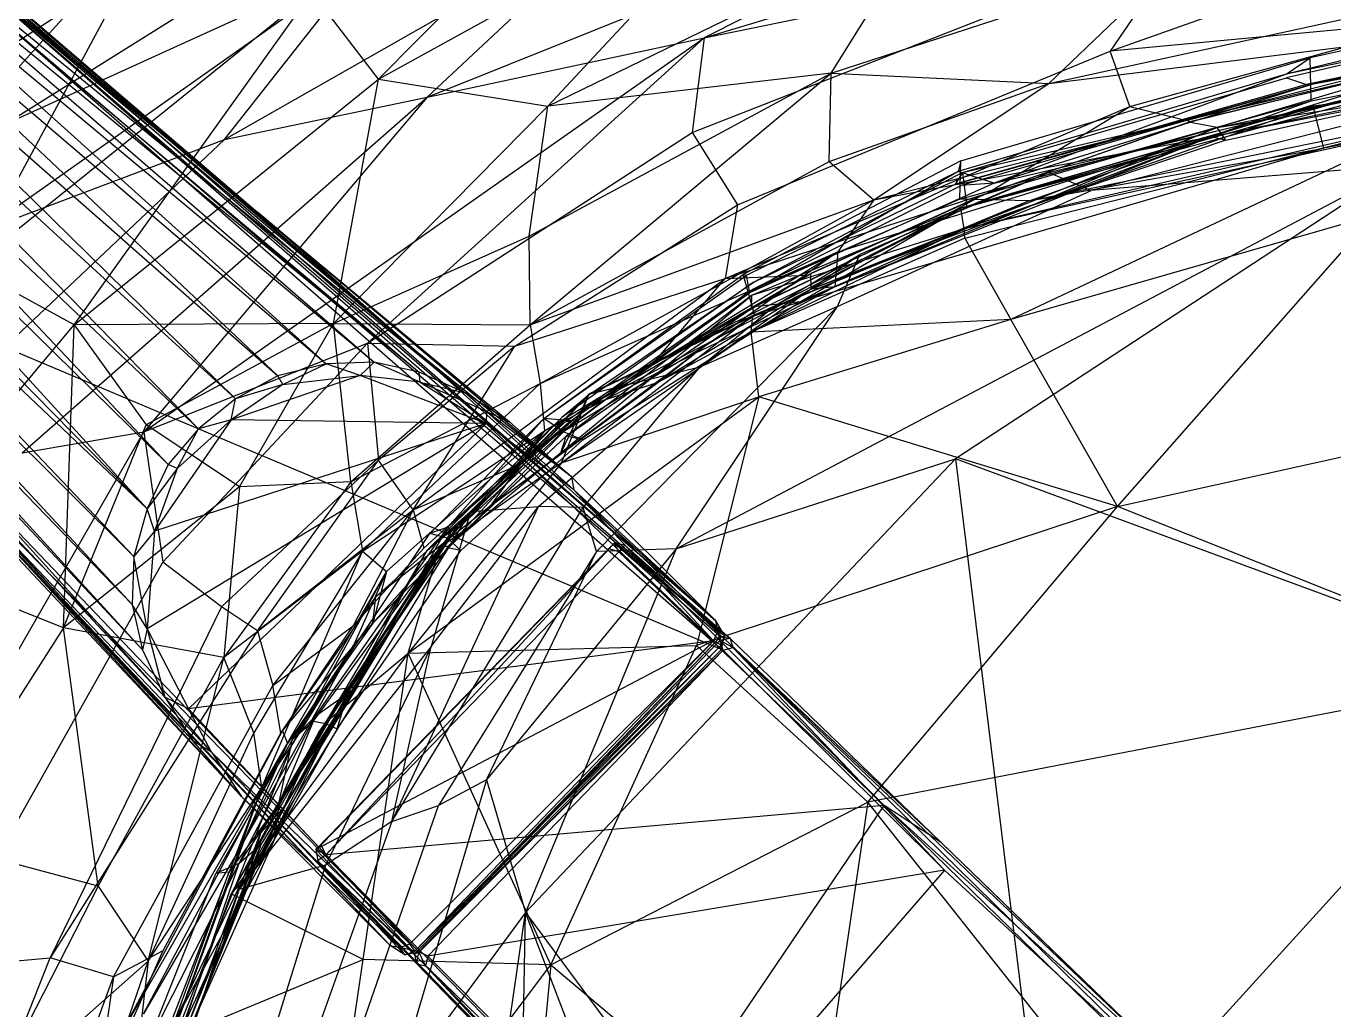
# Model space of a CAD drawing. Extents: x 11992 to 29481, y -6727 to 6811.
# Drawn here: x 17028 to 17138.7, y -1066.6 to -983.4 of the extents above; entities that cross this region are included whole.
import ezdxf

# ---------------------------------------------------------------- set-up
doc = ezdxf.new("R2010")
doc.units = 0
doc.header["$MEASUREMENT"] = 0
doc.layers.get('0').update_dxf_attribs({"color": 8, "linetype": 'CONTINUOUS'})

msp = doc.modelspace()

# ---------------------------------------------------------------- linework, layer by layer
for p, q in [((17000.14, -961.24, -2399), (17065.18, -1014.4, -2067.08)), ((17000.14, -961.24, -2399), (17061.29, -1012.67, -2067.07)), ((17057.84, -987.88, -1806.02), (17081.97, -963.42, -1782.06)), ((17061.96, -989.42, -2070.87), (17127.47, -963.08, -2070.85)), ((17127.47, -963.08, -2070.85), (17085.38, -984.4, -2070.88)), ((16995.43, -965.58, -2361.67), (17049.33, -1012.97, -2067)), ((16995.43, -965.58, -2361.67), (17045.75, -1014.91, -2066.63)), ((16998.52, -965.13, -2361.14), (17053.41, -1011.95, -2066.65)), ((16998.52, -965.13, -2361.14), (17049.33, -1012.97, -2067)), ((17001.65, -965.39, -2360.34), (17057.46, -1011.81, -2066.66)), ((17001.65, -965.39, -2360.34), (17053.41, -1011.95, -2066.65)), ((16992.81, -966.54, -2362.08), (17045.75, -1014.91, -2066.63)), ((16992.81, -966.54, -2362.08), (17042.61, -1017.44, -2066.63)), ((17004.8, -966.33, -2359.41), (17061.29, -1012.67, -2067.07)), ((17004.8, -966.33, -2359.41), (17057.46, -1011.81, -2066.66)), ((17085.38, -984.4, -2070.88), (17144.46, -966.53, -2070.51)), ((17010.54, -967.37, -2399.01), (17061.1, -1010.98, -2162.83)), ((17010.54, -967.37, -2399.01), (17047.61, -999.14, -2194.54)), ((16990.71, -968.29, -2361.88), (17042.61, -1017.44, -2066.63)), ((16990.71, -968.29, -2361.88), (17040.04, -1020.45, -2066.98)), ((17026.21, -991.72, -2065.04), (17063.21, -968.56, -2065.07)), ((17057.84, -987.88, -1806.02), (17091.62, -969.28, -1810.6)), ((17072.15, -990.18, -1843.48), (17091.62, -969.28, -1810.6)), ((16989.07, -970.48, -2361.82), (17040.04, -1020.45, -2066.98)), ((16989.07, -970.48, -2361.82), (17038.26, -1024.21, -2066.64)), ((16987.91, -973.04, -2361.82), (17038.26, -1024.21, -2066.64)), ((17020.23, -994.74, -1756.48), (17039.86, -973.14, -1749.15)), ((17023.27, -1003.82, -1776.09), (17039.86, -973.14, -1749.15)), ((17027.07, -984.85, -2060.72), (17045.5, -972.83, -2060.8)), ((17044.8, -992.99, -2070.02), (17078.74, -973.67, -2070.1)), ((17061.96, -989.42, -2070.87), (17078.74, -973.67, -2070.1)), ((17114.53, -988.26, -1924), (17179.94, -973.92, -1928.89)), ((17018.74, -975.3, -2326.73), (17047.61, -999.14, -2194.54)), ((17018.74, -975.3, -2326.73), (17068.92, -1016.86, -2067.1)), ((17018.74, -975.3, -2326.73), (17065.18, -1014.4, -2067.08)), ((17072.15, -990.18, -1843.48), (17104.08, -974.65, -1847.76)), ((17096.12, -987.38, -1885.4), (17104.08, -974.65, -1847.76)), ((16987.31, -975.93, -2361.66), (17038.26, -1024.21, -2066.64)), ((16987.31, -975.93, -2361.66), (17037.14, -1028.25, -2066.64)), ((17084.36, -992.4, -2069.74), (17126.17, -976.02, -2069.59)), ((17085.38, -984.4, -2070.88), (17126.17, -976.02, -2069.59)), ((17119.74, -985.52, -2065.85), (17146.85, -975.9, -2067.41)), ((17126.17, -976.02, -2069.59), (17119.74, -985.52, -2065.85)), ((16982.91, -977.46, -2399), (17037.88, -1036.13, -2067.05)), ((16982.91, -977.46, -2399), (17039.76, -1040.13, -2066.68)), ((17021.84, -977.36, -2366.63), (17086.37, -1033.69, -2067.11)), ((17021.84, -977.36, -2366.63), (17061.1, -1010.98, -2162.83)), ((17024.29, -1000.72, -2067.9), (17056.8, -977.79, -2067.93)), ((17026.21, -991.72, -2065.04), (17056.8, -977.79, -2067.93)), ((17044.8, -992.99, -2070.02), (17056.8, -977.79, -2067.93)), ((17096.12, -987.38, -1885.4), (17125.44, -977.83, -1889.41)), ((17114.53, -988.26, -1924), (17125.44, -977.83, -1889.41)), ((17169.48, -978.92, -2004.55), (17134.61, -987.46, -2008.03)), ((17169.58, -978.75, -2000.68), (17136.64, -986.09, -2002.65)), ((16987.56, -978.99, -2360.64), (17037.14, -1028.25, -2066.64)), ((16987.56, -978.99, -2360.64), (17037.01, -1032.31, -2066.65)), ((17086.37, -1033.69, -2067.11), (17023.58, -979.48, -2362.75)), ((17087.12, -1034.91, -2067.29), (17023.58, -979.48, -2362.75)), ((17171.46, -979.79, -2006.65), (17134.61, -987.46, -2008.03)), ((17171.01, -979.3, -2005.79), (17134.64, -987.78, -2007.31)), ((17023.27, -1003.82, -1776.09), (17052.22, -980.54, -1779.22)), ((17086.86, -1036.11, -2067.24), (17023.67, -980.91, -2361.34)), ((17087.12, -1034.91, -2067.29), (17023.67, -980.91, -2361.34)), ((17032.1, -1008.66, -1803.24), (17052.22, -980.54, -1779.22)), ((17057.84, -987.88, -1806.02), (17052.22, -980.54, -1779.22)), ((17107.24, -995.79, -2009.95), (17172.77, -980.36, -2033.33)), ((17172.77, -980.36, -2033.33), (17107.62, -998.7, -2039.64)), ((17177.57, -980.53, -2005.21), (17136.64, -988.36, -2007.54)), ((17169.82, -981.09, -2005.63), (17136.64, -988.36, -2007.54)), ((16985.63, -982.3, -2399), (17039.76, -1040.13, -2066.68)), ((16985.63, -982.3, -2399), (17042.15, -1043.84, -2067.07)), ((16988.33, -981.98, -2360.55), (17037.01, -1032.31, -2066.65)), ((16988.33, -981.98, -2360.55), (17037.88, -1036.13, -2067.05)), ((17170.25, -981.74, -2041.02), (17107.62, -998.7, -2039.64)), ((17109.92, -996.69, -2011.12), (17172.94, -981.88, -2007.72)), ((17128.34, -992.74, -1990.42), (17181.66, -981.75, -1988.55)), ((17169.63, -981.2, -2002.88), (17136.33, -988.33, -2004.56)), ((17099.75, -998.09, -1955.8), (17161.33, -982.42, -1959.53)), ((17112.87, -998.18, -2000.65), (17186.31, -983.23, -1996.89)), ((17114.53, -988.26, -1924), (17161.33, -982.42, -1959.53)), ((17147.89, -982.89, -2061.47), (17119.74, -985.52, -2065.85)), ((17121.4, -990.19, -2061.03), (17147.89, -982.89, -2061.47)), ((17161.33, -982.42, -1959.53), (17128.34, -992.74, -1990.42)), ((17136.73, -989.71, -1999.43), (17170.58, -982.91, -1997.92)), ((17037.99, -1017.71, -2070.43), (17085.38, -984.4, -2070.88)), ((17085.38, -984.4, -2070.88), (17056.91, -1010.2, -2069.37)), ((17061.96, -989.42, -2070.87), (17085.38, -984.4, -2070.88)), ((17085.38, -984.4, -2070.88), (17084.36, -992.4, -2069.74)), ((17128.77, -991.97, -2049.98), (17170.49, -983.46, -2048.53)), ((17136.89, -990.16, -2000.84), (17170.68, -984.48, -1999.37)), ((17136.89, -990.16, -2000.84), (17170.68, -984.48, -1999.37)), ((17088.21, -998.52, -2065.97), (17119.74, -985.52, -2065.85)), ((17178.85, -984.89, -2000.73), (17107.38, -1000.55, -2004.93)), ((17121.4, -990.19, -2061.03), (17119.74, -985.52, -2065.85)), ((17178.85, -984.89, -2000.73), (17136.89, -990.16, -2000.84)), ((17107.09, -994.8, -2004.99), (17136.64, -986.09, -2002.65)), ((17149.13, -985.94, -2055.84), (17126.35, -991.52, -2056.31)), ((17126.57, -991.46, -2056.31), (17148.93, -985.97, -2055.84)), ((17149.13, -985.94, -2055.84), (17128.77, -991.97, -2049.98)), ((17134.61, -987.46, -2008.03), (17136.64, -986.09, -2002.65)), ((17136.73, -989.71, -1999.43), (17136.64, -986.09, -2002.65)), ((17178.12, -986, -1998.81), (17137.82, -993.73, -2000.58)), ((17070.59, -1001.17, -1881.56), (17096.12, -987.38, -1885.4)), ((17070.66, -1008.66, -1918.75), (17096.12, -987.38, -1885.4)), ((17096.12, -987.38, -1885.4), (17072.15, -990.18, -1843.48)), ((17095.95, -994.86, -1921.81), (17096.12, -987.38, -1885.4)), ((17096.12, -987.38, -1885.4), (17114.53, -988.26, -1924)), ((17134.61, -987.46, -2008.03), (17106.88, -995.68, -2010.11)), ((17107.24, -995.79, -2009.95), (17134.64, -987.78, -2007.31)), ((17134.61, -987.46, -2008.03), (17109.92, -996.69, -2011.12)), ((17134.64, -987.78, -2007.31), (17136.33, -988.33, -2004.56)), ((17032.1, -1008.66, -1803.24), (17057.84, -987.88, -1806.02)), ((17054.03, -1008.53, -1859.9), (17057.84, -987.88, -1806.02)), ((17057.84, -987.88, -1806.02), (17072.15, -990.18, -1843.48)), ((17095.95, -994.86, -1921.81), (17114.53, -988.26, -1924)), ((17099.75, -998.09, -1955.8), (17114.53, -988.26, -1924)), ((17136.33, -988.33, -2004.56), (17106.62, -996.77, -2009.91)), ((17106.62, -996.77, -2009.91), (17136.64, -988.36, -2007.54)), ((17136.64, -988.36, -2007.54), (17107.13, -996.88, -2009.86)), ((17109.92, -996.69, -2011.12), (17136.64, -988.36, -2007.54)), ((17128.34, -992.74, -1990.42), (17148.6, -988.82, -2018.52)), ((17128.77, -991.97, -2049.98), (17148.6, -988.82, -2018.52)), ((17129.51, -993.05, -2034.4), (17148.6, -988.82, -2018.52)), ((17136.33, -988.33, -2004.56), (17136.64, -988.36, -2007.54)), ((17027.7, -1019.48, -2070.64), (17061.96, -989.42, -2070.87)), ((17061.96, -989.42, -2070.87), (17037.99, -1017.71, -2070.43)), ((17044.8, -992.99, -2070.02), (17061.96, -989.42, -2070.87)), ((17107.02, -998.03, -2001.76), (17136.73, -989.71, -1999.43)), ((17112.87, -998.18, -2000.65), (17136.73, -989.71, -1999.43)), ((17114.55, -995.78, -2057.97), (17142.02, -988.97, -2057.7)), ((17147.28, -989.83, -2061.82), (17118.13, -997.29, -2062.29)), ((17054.03, -1008.53, -1859.9), (17072.15, -990.18, -1843.48)), ((17070.59, -1001.17, -1881.56), (17072.15, -990.18, -1843.48)), ((17087.15, -1004.73, -2061.13), (17121.4, -990.19, -2061.03)), ((17107.11, -998.79, -2002.88), (17136.89, -990.16, -2000.84)), ((17136.89, -990.16, -2000.84), (17107.11, -998.79, -2002.88)), ((17107.38, -1000.55, -2004.93), (17136.89, -990.16, -2000.84)), ((17109.33, -997.52, -2056.58), (17121.4, -990.19, -2061.03)), ((17121.4, -990.19, -2061.03), (17126.57, -991.46, -2056.31)), ((17137.82, -993.73, -2000.58), (17136.89, -990.16, -2000.84)), ((17094.45, -1005.64, -2049.81), (17128.77, -991.97, -2049.98)), ((17147.22, -991.3, -1999.21), (17107.38, -1000.55, -2004.93)), ((17107.44, -1001.32, -2001.72), (17147.22, -991.3, -1999.21)), ((17109.04, -997.64, -2056.58), (17126.35, -991.52, -2056.31)), ((17109.04, -997.64, -2056.58), (17128.77, -991.97, -2049.98)), ((17109.33, -997.52, -2056.58), (17126.57, -991.46, -2056.31)), ((17147.22, -991.3, -1999.21), (17111.34, -1008.21, -1993.82)), ((17128.77, -991.97, -2049.98), (17112.95, -998.62, -2033.66)), ((17128.77, -991.97, -2049.98), (17126.35, -991.52, -2056.31)), ((17129.51, -993.05, -2034.4), (17128.77, -991.97, -2049.98)), ((17046.26, -1048.52, -2067.01), (16993.84, -992.82, -2399.01)), ((17058.83, -1061.12, -2067.13), (16993.84, -992.82, -2399.01)), ((17019.84, -1016.53, -2069.99), (17044.8, -992.99, -2070.02)), ((17024.29, -1000.72, -2067.9), (17044.8, -992.99, -2070.02)), ((17056.91, -1010.2, -2069.37), (17084.36, -992.4, -2069.74)), ((17084.36, -992.4, -2069.74), (17088.21, -998.52, -2065.97)), ((17128.34, -992.74, -1990.42), (17096.45, -1005.44, -2032.46)), ((17096.7, -1002.48, -1986.42), (17128.34, -992.74, -1990.42)), ((17099.75, -998.09, -1955.8), (17128.34, -992.74, -1990.42)), ((17128.34, -992.74, -1990.42), (17112.95, -998.62, -2033.66)), ((17129.51, -993.05, -2034.4), (17112.95, -998.62, -2033.66)), ((17128.34, -992.74, -1990.42), (17129.51, -993.05, -2034.4)), ((17137.82, -993.73, -2000.58), (17093.52, -1006.7, -2004.1)), ((17112.87, -998.18, -2000.65), (17137.82, -993.73, -2000.58)), ((17070.66, -1008.66, -1918.75), (17095.95, -994.86, -1921.81)), ((17083.02, -1027.59, -2065.39), (17144.51, -995.16, -2064.03)), ((17107.09, -994.8, -2004.99), (17088.7, -1004.39, -2007.02)), ((17095.95, -994.86, -1921.81), (17099.75, -998.09, -1955.8)), ((17144.51, -995.16, -2064.03), (17106.66, -1019.98, -2064.53)), ((17107.09, -994.8, -2004.99), (17106.88, -995.68, -2010.11)), ((17107.02, -998.03, -2001.76), (17107.09, -994.8, -2004.99)), ((17144.51, -995.16, -2064.03), (17118.13, -997.29, -2062.29)), ((17106.88, -995.68, -2010.11), (17088.95, -1004.48, -2010.8)), ((17106.88, -995.68, -2010.11), (17089.23, -1005.95, -2013.52)), ((17109.92, -996.69, -2011.12), (17089.23, -1005.95, -2013.52)), ((17107.24, -995.79, -2009.95), (17089.53, -1005.09, -2012.07)), ((17114.55, -995.78, -2057.97), (17098.55, -1002.71, -2058.61)), ((17107.24, -995.79, -2009.95), (17106.62, -996.77, -2009.91)), ((17109.92, -996.69, -2011.12), (17106.88, -995.68, -2010.11)), ((17109.92, -996.69, -2011.12), (17107.13, -996.88, -2009.86)), ((17107.24, -995.79, -2009.95), (17107.62, -998.7, -2039.64)), ((17114.55, -995.78, -2057.97), (17107.62, -998.7, -2039.64)), ((17114.55, -995.78, -2057.97), (17118.13, -997.29, -2062.29)), ((17087.15, -1004.73, -2061.13), (17109.33, -997.52, -2056.58)), ((17089.5, -1005.64, -2012.07), (17107.13, -996.88, -2009.86)), ((17089.53, -1005.09, -2012.07), (17106.62, -996.77, -2009.91)), ((17094.12, -1004.46, -2056.5), (17109.33, -997.52, -2056.58)), ((17109.04, -997.64, -2056.58), (17094.41, -1004.32, -2056.5)), ((17109.04, -997.64, -2056.58), (17094.45, -1005.64, -2049.81)), ((17096.67, -1007.1, -2062.8), (17118.13, -997.29, -2062.29)), ((17069.37, -1010.46, -2065.62), (17088.21, -998.52, -2065.97)), ((17070.66, -1008.66, -1918.75), (17099.75, -998.09, -1955.8)), ((17071.52, -1013.62, -1953.04), (17099.75, -998.09, -1955.8)), ((17075.72, -1014.53, -2030.78), (17107.62, -998.7, -2039.64)), ((17088.21, -998.52, -2065.97), (17087.15, -1004.73, -2061.13)), ((17107.02, -998.03, -2001.76), (17089.1, -1005.87, -2004.17)), ((17107.11, -998.79, -2002.88), (17089.35, -1007.28, -2005.15)), ((17107.11, -998.79, -2002.88), (17089.4, -1006.17, -2007.11)), ((17107.11, -998.79, -2002.88), (17089.6, -1007.13, -2005.17)), ((17112.87, -998.18, -2000.65), (17089.66, -1007.87, -2003.85)), ((17107.62, -998.7, -2039.64), (17091.38, -1007.02, -2041.72)), ((17112.87, -998.18, -2000.65), (17093.52, -1006.7, -2004.1)), ((17093.52, -1006.7, -2004.1), (17107.11, -998.79, -2002.88)), ((17094.45, -1005.64, -2049.81), (17112.95, -998.62, -2033.66)), ((17096.45, -1005.44, -2032.46), (17112.95, -998.62, -2033.66)), ((17099.75, -998.09, -1955.8), (17096.7, -1002.48, -1986.42)), ((17112.87, -998.18, -2000.65), (17107.02, -998.03, -2001.76)), ((17107.38, -1000.55, -2004.93), (17107.11, -998.79, -2002.88)), ((17074.17, -1021.5, -2067.04), (17047.61, -999.14, -2194.54)), ((17061.1, -1010.98, -2162.83), (17047.61, -999.14, -2194.54)), ((17047.61, -999.14, -2194.54), (17068.92, -1016.86, -2067.1)), ((17142.08, -999.37, -1992.2), (17111.34, -1008.21, -1993.82)), ((17120.36, -1024, -1984.71), (17142.08, -999.37, -1992.2)), ((17061.29, -1061.69, -2067.18), (17003.1, -1000.82, -2361.6)), ((17086.86, -1036.11, -2067.24), (17003.1, -1000.82, -2361.6)), ((17107.38, -1000.55, -2004.93), (17089.36, -1009.28, -2002.57)), ((17107.38, -1000.55, -2004.93), (17089.4, -1006.17, -2007.11)), ((17107.38, -1000.55, -2004.93), (17089.51, -1007.87, -2005.66)), ((17107.44, -1001.32, -2001.72), (17107.38, -1000.55, -2004.93)), ((17061.29, -1061.69, -2067.18), (17002.07, -1001.13, -2361.11)), ((17060.07, -1061.92, -2067.29), (17002.07, -1001.13, -2361.11)), ((17058.83, -1061.12, -2067.13), (17002.07, -1001.13, -2361.11)), ((17054.03, -1008.53, -1859.9), (17070.59, -1001.17, -1881.56)), ((17070.66, -1008.66, -1918.75), (17070.59, -1001.17, -1881.56)), ((17107.44, -1001.32, -2001.72), (17089.36, -1009.28, -2002.57)), ((17107.44, -1001.32, -2001.72), (17111.34, -1008.21, -1993.82)), ((17071.52, -1013.62, -1953.04), (17096.7, -1002.48, -1986.42)), ((17071.87, -1017.62, -1991.8), (17096.7, -1002.48, -1986.42)), ((17096.7, -1002.48, -1986.42), (17084.6, -1011.07, -2020.87)), ((17085.03, -1012.24, -2058.4), (17098.55, -1002.71, -2058.61)), ((17091.38, -1007.02, -2041.72), (17098.55, -1002.71, -2058.61)), ((17096.7, -1002.48, -1986.42), (17096.45, -1005.44, -2032.46)), ((17096.67, -1007.1, -2062.8), (17098.55, -1002.71, -2058.61)), ((17032.1, -1008.66, -1803.24), (17023.27, -1003.82, -1776.09)), ((17071.82, -1016.58, -2009.58), (17088.7, -1004.39, -2007.02)), ((17075.74, -1015.41, -2055.99), (17094.41, -1004.32, -2056.5)), ((17089.1, -1005.87, -2004.17), (17088.7, -1004.39, -2007.02)), ((17088.95, -1004.48, -2010.8), (17088.7, -1004.39, -2007.02)), ((17094.45, -1005.64, -2049.81), (17094.41, -1004.32, -2056.5)), ((17060.77, -1024.3, -2060.33), (17087.15, -1004.73, -2061.13)), ((17069.37, -1010.46, -2065.62), (17087.15, -1004.73, -2061.13)), ((17071.82, -1016.58, -2009.58), (17088.95, -1004.48, -2010.8)), ((17089.53, -1005.09, -2012.07), (17073.36, -1016.49, -2013.32)), ((17075.72, -1014.53, -2030.78), (17089.53, -1005.09, -2012.07)), ((17080.92, -1012.09, -2056.16), (17094.12, -1004.46, -2056.5)), ((17080.92, -1012.09, -2056.16), (17087.15, -1004.73, -2061.13)), ((17096.45, -1005.44, -2032.46), (17081.46, -1013.52, -2047.47)), ((17096.45, -1005.44, -2032.46), (17084.6, -1011.07, -2020.87)), ((17087.15, -1004.73, -2061.13), (17094.12, -1004.46, -2056.5)), ((17088.95, -1004.48, -2010.8), (17089.23, -1005.95, -2013.52)), ((17096.45, -1005.44, -2032.46), (17094.45, -1005.64, -2049.81)), ((17073.26, -1019.47, -2008.35), (17089.4, -1006.17, -2007.11)), ((17073.46, -1017.66, -2005.58), (17089.1, -1005.87, -2004.17)), ((17073.6, -1016.87, -2013.29), (17089.5, -1005.64, -2012.07)), ((17089.4, -1006.17, -2007.11), (17073.72, -1018.08, -2006.84)), ((17074.11, -1016.77, -2015.22), (17089.23, -1005.95, -2013.52)), ((17094.45, -1005.64, -2049.81), (17075.74, -1015.41, -2055.99)), ((17094.45, -1005.64, -2049.81), (17081.46, -1013.52, -2047.47)), ((17089.66, -1007.87, -2003.85), (17089.1, -1005.87, -2004.17)), ((17089.23, -1005.95, -2013.52), (17089.5, -1005.64, -2012.07)), ((17089.4, -1006.17, -2007.11), (17089.35, -1007.28, -2005.15)), ((17073.72, -1018.08, -2006.84), (17089.6, -1007.13, -2005.17)), ((17073.72, -1018.08, -2006.84), (17089.35, -1007.28, -2005.15)), ((17075.12, -1018.39, -2006.51), (17093.52, -1006.7, -2004.1)), ((17075.72, -1014.53, -2030.78), (17091.38, -1007.02, -2041.72)), ((17096.67, -1007.1, -2062.8), (17076.27, -1027.83, -2064.38)), ((17083.02, -1027.59, -2065.39), (17096.67, -1007.1, -2062.8)), ((17085.03, -1012.24, -2058.4), (17091.38, -1007.02, -2041.72)), ((17096.67, -1007.1, -2062.8), (17085.03, -1012.24, -2058.4)), ((17093.52, -1006.7, -2004.1), (17089.6, -1007.13, -2005.17)), ((17089.66, -1007.87, -2003.85), (17093.52, -1006.7, -2004.1)), ((17015.72, -1028.15, -1801.22), (17032.1, -1008.66, -1803.24)), ((17031.18, -1034.26, -1856.57), (17032.1, -1008.66, -1803.24)), ((17054.03, -1008.53, -1859.9), (17032.1, -1008.66, -1803.24)), ((17032.1, -1008.66, -1803.24), (17038.18, -1017.12, -1838.96)), ((17054.03, -1008.53, -1859.9), (17038.18, -1017.12, -1838.96)), ((17046.09, -1022.35, -1878.38), (17054.03, -1008.53, -1859.9)), ((17055.49, -1021.94, -1914.84), (17054.03, -1008.53, -1859.9)), ((17054.03, -1008.53, -1859.9), (17070.66, -1008.66, -1918.75)), ((17055.49, -1021.94, -1914.84), (17070.66, -1008.66, -1918.75)), ((17070.66, -1008.66, -1918.75), (17071.52, -1013.62, -1953.04)), ((17073.33, -1020.31, -2003.22), (17089.51, -1007.87, -2005.66)), ((17073.46, -1017.66, -2005.58), (17089.66, -1007.87, -2003.85)), ((17075.65, -1014.49, -2008.95), (17089.51, -1007.87, -2005.66)), ((17089.36, -1009.28, -2002.57), (17089.51, -1007.87, -2005.66)), ((17111.34, -1008.21, -1993.82), (17089.36, -1009.28, -2002.57)), ((17111.34, -1008.21, -1993.82), (17090.02, -1014.74, -1997.03)), ((17120.36, -1024, -1984.71), (17111.34, -1008.21, -1993.82)), ((17073.33, -1020.31, -2003.22), (17089.36, -1009.28, -2002.57)), ((17090.02, -1014.74, -1997.03), (17089.36, -1009.28, -2002.57)), ((17046.26, -1048.52, -2067.01), (17011.41, -1011, -2268.07)), ((17011.41, -1011, -2268.07), (17042.15, -1043.84, -2067.07)), ((17037.99, -1017.71, -2070.43), (17056.91, -1010.2, -2069.37)), ((17056.91, -1010.2, -2069.37), (17039.59, -1028.72, -2069.01)), ((17056.91, -1010.2, -2069.37), (17057.83, -1020.11, -2065.3)), ((17056.91, -1010.2, -2069.37), (17069.37, -1010.46, -2065.62)), ((17069.37, -1010.46, -2065.62), (17057.83, -1020.11, -2065.3)), ((17060.77, -1024.3, -2060.33), (17069.37, -1010.46, -2065.62)), ((17074.17, -1021.5, -2067.04), (17061.1, -1010.98, -2162.83)), ((17061.1, -1010.98, -2162.83), (17086.37, -1033.69, -2067.11)), ((17053.41, -1011.95, -2066.65), (17049.33, -1012.97, -2067)), ((17049.74, -1013.7, -2066.02), (17053.41, -1011.95, -2066.65)), ((17057.46, -1011.81, -2066.66), (17053.41, -1011.95, -2066.65)), ((17056.28, -1012.93, -2065.8), (17053.41, -1011.95, -2066.65)), ((17056.28, -1012.93, -2065.8), (17057.46, -1011.81, -2066.66)), ((17061.37, -1013.51, -2066.02), (17057.46, -1011.81, -2066.66)), ((17061.29, -1012.67, -2067.07), (17057.46, -1011.81, -2066.66)), ((17067.27, -1024.01, -2046.63), (17084.6, -1011.07, -2020.87)), ((17069.18, -1020.71, -2055.75), (17080.92, -1012.09, -2056.16)), ((17071.87, -1017.62, -1991.8), (17084.6, -1011.07, -2020.87)), ((17081.46, -1013.52, -2047.47), (17084.6, -1011.07, -2020.87)), ((17120.36, -1024, -1984.71), (17178.58, -1011.15, -1982.12)), ((17056.28, -1012.93, -2065.8), (17045.38, -1016.68, -2065.8)), ((17049.33, -1012.97, -2067), (17045.75, -1014.91, -2066.63)), ((17049.74, -1013.7, -2066.02), (17049.33, -1012.97, -2067)), ((17049.74, -1013.7, -2066.02), (17056.28, -1012.93, -2065.8)), ((17066.94, -1017.01, -2065.77), (17056.28, -1012.93, -2065.8)), ((17061.37, -1013.51, -2066.02), (17056.28, -1012.93, -2065.8)), ((17065.18, -1014.4, -2067.08), (17061.29, -1012.67, -2067.07)), ((17061.37, -1013.51, -2066.02), (17061.29, -1012.67, -2067.07)), ((17071.38, -1024, -2053.28), (17085.03, -1012.24, -2058.4)), ((17075.16, -1024.1, -2060.31), (17085.03, -1012.24, -2058.4)), ((17085.03, -1012.24, -2058.4), (17075.72, -1014.53, -2030.78)), ((17049.74, -1013.7, -2066.02), (17045.38, -1016.68, -2065.8)), ((17049.74, -1013.7, -2066.02), (17045.75, -1014.91, -2066.63)), ((17055.49, -1021.94, -1914.84), (17071.52, -1013.62, -1953.04)), ((17056.49, -1027.8, -1947.76), (17071.52, -1013.62, -1953.04)), ((17066.98, -1015.97, -2066.25), (17061.37, -1013.51, -2066.02)), ((17061.37, -1013.51, -2066.02), (17065.18, -1014.4, -2067.08)), ((17061.37, -1013.51, -2066.02), (17066.94, -1017.01, -2065.77)), ((17067.27, -1024.01, -2046.63), (17081.46, -1013.52, -2047.47)), ((17071.52, -1013.62, -1953.04), (17071.87, -1017.62, -1991.8)), ((17081.46, -1013.52, -2047.47), (17075.74, -1015.41, -2055.99)), ((17045.75, -1014.91, -2066.63), (17042.61, -1017.44, -2066.63)), ((17045.38, -1016.68, -2065.8), (17045.75, -1014.91, -2066.63)), ((17057.61, -1031.65, -2055.28), (17075.74, -1015.41, -2055.99)), ((17060.36, -1036.4, -2001.41), (17090.02, -1014.74, -1997.03)), ((17063.01, -1027.5, -2006.31), (17075.65, -1014.49, -2008.95)), ((17075.65, -1014.49, -2008.95), (17063.81, -1027.31, -2007.58)), ((17068.92, -1016.86, -2067.1), (17065.18, -1014.4, -2067.08)), ((17066.98, -1015.97, -2066.25), (17065.18, -1014.4, -2067.08)), ((17065.62, -1024.44, -2032.31), (17075.72, -1014.53, -2030.78)), ((17067.27, -1024.01, -2046.63), (17075.74, -1015.41, -2055.99)), ((17075.65, -1014.49, -2008.95), (17073.26, -1019.47, -2008.35)), ((17073.33, -1020.31, -2003.22), (17075.65, -1014.49, -2008.95)), ((17073.33, -1020.31, -2003.22), (17090.02, -1014.74, -1997.03)), ((17075.72, -1014.53, -2030.78), (17073.36, -1016.49, -2013.32)), ((17090.02, -1014.74, -1997.03), (17084.75, -1035.77, -1989.67)), ((17120.36, -1024, -1984.71), (17090.02, -1014.74, -1997.03)), ((17061.93, -1027.73, -2014.47), (17073.36, -1016.49, -2013.32)), ((17071.82, -1016.58, -2009.58), (17062.17, -1026.3, -2009.22)), ((17063.69, -1025.75, -2014.18), (17071.82, -1016.58, -2009.58)), ((17064.59, -1025.56, -2013.75), (17073.36, -1016.49, -2013.32)), ((17066.98, -1015.97, -2066.25), (17066.94, -1017.01, -2065.77)), ((17074.17, -1021.5, -2067.04), (17066.98, -1015.97, -2066.25)), ((17074.37, -1022.6, -2066.03), (17066.98, -1015.97, -2066.25)), ((17066.98, -1015.97, -2066.25), (17068.92, -1016.86, -2067.1)), ((17074.11, -1016.77, -2015.22), (17071.82, -1016.58, -2009.58)), ((17073.46, -1017.66, -2005.58), (17071.82, -1016.58, -2009.58)), ((17010.74, -1065.04, -2069.98), (17037.99, -1017.71, -2070.43)), ((17027.7, -1019.48, -2070.64), (17037.99, -1017.71, -2070.43)), ((17031.18, -1034.26, -1856.57), (17038.18, -1017.12, -1838.96)), ((17037.99, -1017.71, -2070.43), (17039.59, -1028.72, -2069.01)), ((17046.09, -1022.35, -1878.38), (17038.18, -1017.12, -1838.96)), ((17066.94, -1017.01, -2065.77), (17038.28, -1034.35, -2065.87)), ((17045.38, -1016.68, -2065.8), (17038.89, -1026.11, -2065.8)), ((17066.94, -1017.01, -2065.77), (17038.89, -1026.11, -2065.8)), ((17042.61, -1017.44, -2066.63), (17040.04, -1020.45, -2066.98)), ((17040.81, -1020.8, -2066.01), (17045.38, -1016.68, -2065.8)), ((17040.81, -1020.8, -2066.01), (17042.61, -1017.44, -2066.63)), ((17066.94, -1017.01, -2065.77), (17041.76, -1041.13, -2065.78)), ((17045.38, -1016.68, -2065.8), (17042.61, -1017.44, -2066.63)), ((17066.94, -1017.01, -2065.77), (17045.38, -1016.68, -2065.8)), ((17056.49, -1027.8, -1947.76), (17071.87, -1017.62, -1991.8)), ((17071.87, -1017.62, -1991.8), (17057.37, -1033.87, -2046.91)), ((17058.52, -1029.51, -1981.8), (17071.87, -1017.62, -1991.8)), ((17063.67, -1026.69, -2006.2), (17073.46, -1017.66, -2005.58)), ((17074.11, -1016.77, -2015.22), (17063.69, -1025.75, -2014.18)), ((17074.11, -1016.77, -2015.22), (17064.02, -1026.13, -2013.82)), ((17073.6, -1016.87, -2013.29), (17064.02, -1026.13, -2013.82)), ((17086.17, -1035.36, -2065.83), (17066.94, -1017.01, -2065.77)), ((17074.37, -1022.6, -2066.03), (17066.94, -1017.01, -2065.77)), ((17071.87, -1017.62, -1991.8), (17067.27, -1024.01, -2046.63)), ((17074.17, -1021.5, -2067.04), (17068.92, -1016.86, -2067.1)), ((17073.46, -1017.66, -2005.58), (17075.12, -1018.39, -2006.51)), ((17074.11, -1016.77, -2015.22), (17073.6, -1016.87, -2013.29)), ((17063.68, -1027.5, -2007.56), (17073.72, -1018.08, -2006.84)), ((17063.81, -1027.31, -2007.58), (17073.72, -1018.08, -2006.84)), ((17075.12, -1018.39, -2006.51), (17064.8, -1027.72, -2006.82)), ((17073.26, -1019.47, -2008.35), (17073.72, -1018.08, -2006.84)), ((17075.12, -1018.39, -2006.51), (17073.72, -1018.08, -2006.84)), ((17073.26, -1019.47, -2008.35), (17063.81, -1027.31, -2007.58)), ((17040.04, -1020.45, -2066.98), (17038.26, -1024.21, -2066.64)), ((17040.81, -1020.8, -2066.01), (17038.26, -1024.21, -2066.64)), ((17040.81, -1020.8, -2066.01), (17038.89, -1026.11, -2065.8)), ((17040.81, -1020.8, -2066.01), (17040.04, -1020.45, -2066.98)), ((17044.57, -1032.49, -2066.04), (17057.83, -1020.11, -2065.3)), ((17047.6, -1034.52, -2063.37), (17057.83, -1020.11, -2065.3)), ((17060.77, -1024.3, -2060.33), (17057.83, -1020.11, -2065.3)), ((17073.33, -1020.31, -2003.22), (17060.36, -1036.4, -2001.41)), ((17060.77, -1024.3, -2060.33), (17069.18, -1020.71, -2055.75)), ((17061.68, -1027.54, -2055.45), (17069.18, -1020.71, -2055.75)), ((17073.33, -1020.31, -2003.22), (17063.01, -1027.5, -2006.31)), ((17070.26, -1058.35, -2066.75), (17106.66, -1019.98, -2064.53)), ((17083.02, -1027.59, -2065.39), (17106.66, -1019.98, -2064.53)), ((17106.66, -1019.98, -2064.53), (17119.52, -1124.58, -2063.66)), ((17173.72, -1044.76, -2062.78), (17106.66, -1019.98, -2064.53)), ((17055.49, -1021.94, -1914.84), (17044.76, -1036.79, -1915.24)), ((17055.49, -1021.94, -1914.84), (17046.09, -1022.35, -1878.38)), ((17055.49, -1021.94, -1914.84), (17056.49, -1027.8, -1947.76)), ((17074.17, -1021.5, -2067.04), (17086.37, -1033.69, -2067.11)), ((17074.17, -1021.5, -2067.04), (17074.37, -1022.6, -2066.03)), ((17046.09, -1022.35, -1878.38), (17031.18, -1034.26, -1856.57)), ((17046.09, -1022.35, -1878.38), (17044.76, -1036.79, -1915.24)), ((17086.17, -1035.36, -2065.83), (17074.37, -1022.6, -2066.03)), ((17086.55, -1034.58, -2066.25), (17074.37, -1022.6, -2066.03)), ((17074.37, -1022.6, -2066.03), (17086.37, -1033.69, -2067.11)), ((17038.26, -1024.21, -2066.64), (17037.14, -1028.25, -2066.64)), ((17038.89, -1026.11, -2065.8), (17038.26, -1024.21, -2066.64)), ((17047.6, -1034.52, -2063.37), (17060.77, -1024.3, -2060.33)), ((17048.89, -1039.15, -2059.83), (17060.77, -1024.3, -2060.33)), ((17060.77, -1024.3, -2060.33), (17055.69, -1034.09, -2055.17)), ((17057.37, -1033.87, -2046.91), (17067.27, -1024.01, -2046.63)), ((17067.27, -1024.01, -2046.63), (17057.61, -1031.65, -2055.28)), ((17058.96, -1050.63, -2061.18), (17071.38, -1024, -2053.28)), ((17058.96, -1050.63, -2061.18), (17075.16, -1024.1, -2060.31)), ((17060.77, -1024.3, -2060.33), (17061.68, -1027.54, -2055.45)), ((17062.28, -1035.84, -2048.04), (17071.38, -1024, -2053.28)), ((17065.62, -1024.44, -2032.31), (17071.38, -1024, -2053.28)), ((17075.16, -1024.1, -2060.31), (17071.38, -1024, -2053.28)), ((17076.27, -1027.83, -2064.38), (17075.16, -1024.1, -2060.31)), ((17120.36, -1024, -1984.71), (17084.75, -1035.77, -1989.67)), ((17099.22, -1049, -1982.55), (17120.36, -1024, -1984.71)), ((17155.69, -1038.09, -1976.81), (17120.36, -1024, -1984.71)), ((17065.62, -1024.44, -2032.31), (17046.04, -1056.37, -2022.04)), ((17061.93, -1027.73, -2014.47), (17065.62, -1024.44, -2032.31)), ((17065.62, -1024.44, -2032.31), (17062.28, -1035.84, -2048.04)), ((17038.89, -1026.11, -2065.8), (17037.14, -1028.25, -2066.64)), ((17038.89, -1026.11, -2065.8), (17038.28, -1034.35, -2065.87)), ((17047.86, -1051.63, -2012.22), (17064.59, -1025.56, -2013.75)), ((17050.57, -1043.7, -2009.29), (17062.17, -1026.3, -2009.22)), ((17052.45, -1041.8, -2012.33), (17063.69, -1025.75, -2014.18)), ((17056.02, -1039.26, -2015.05), (17063.69, -1025.75, -2014.18)), ((17056.02, -1039.26, -2015.05), (17064.02, -1026.13, -2013.82)), ((17064.59, -1025.56, -2013.75), (17056.24, -1038.63, -2013.81)), ((17056.34, -1038.57, -2013.8), (17064.02, -1026.13, -2013.82)), ((17061.93, -1027.73, -2014.47), (17064.59, -1025.56, -2013.75)), ((17063.69, -1025.75, -2014.18), (17062.17, -1026.3, -2009.22)), ((17063.67, -1026.69, -2006.2), (17062.17, -1026.3, -2009.22)), ((17063.69, -1025.75, -2014.18), (17064.02, -1026.13, -2013.82)), ((17052.31, -1042.19, -2006.85), (17063.67, -1026.69, -2006.2)), ((17052.55, -1053, -2112.65), (17077.76, -1027.11, -2112.68)), ((17052.76, -1043.16, -2008.06), (17063.81, -1027.31, -2007.58)), ((17063.01, -1027.5, -2006.31), (17052.76, -1043.16, -2008.06)), ((17052.99, -1052.62, -2113.19), (17077.76, -1027.11, -2112.68)), ((17077.36, -1027.6, -2113.21), (17052.99, -1052.62, -2113.19)), ((17077.36, -1027.6, -2113.21), (17053.38, -1053.45, -2113.44)), ((17053.42, -1042.4, -2006.27), (17063.67, -1026.69, -2006.2)), ((17053.76, -1041.94, -2005.03), (17063.01, -1027.5, -2006.31)), ((17055.3, -1039.66, -2007.38), (17063.68, -1027.5, -2007.56)), ((17055.38, -1039.58, -2007.39), (17063.81, -1027.31, -2007.58)), ((17061.68, -1027.54, -2055.45), (17055.69, -1034.09, -2055.17)), ((17060.36, -1036.4, -2001.41), (17063.01, -1027.5, -2006.31)), ((17063.01, -1027.5, -2006.31), (17063.81, -1027.31, -2007.58)), ((17063.67, -1026.69, -2006.2), (17064.8, -1027.72, -2006.82)), ((17064.8, -1027.72, -2006.82), (17063.68, -1027.5, -2007.56)), ((17083.02, -1027.59, -2065.39), (17066.97, -1047.13, -2066.41)), ((17083.02, -1027.59, -2065.39), (17070.26, -1058.35, -2066.75)), ((17083.02, -1027.59, -2065.39), (17076.27, -1027.83, -2064.38)), ((17077.36, -1027.6, -2113.21), (17077.76, -1027.11, -2112.68)), ((17078.18, -1027.85, -2113.41), (17077.36, -1027.6, -2113.21)), ((17078.18, -1027.85, -2113.41), (17077.76, -1027.11, -2112.68)), ((17087.6, -1035.16, -2067.2), (17077.76, -1027.11, -2112.68)), ((17086.77, -1035.03, -2067.17), (17077.76, -1027.11, -2112.68)), ((17078.68, -1027.29, -2112.3), (17077.76, -1027.11, -2112.68)), ((17078.68, -1027.29, -2112.3), (17078.18, -1027.85, -2113.41)), ((17105.43, -1052.41, -2112.22), (17078.68, -1027.29, -2112.3)), ((17078.68, -1027.29, -2112.3), (17100.61, -1049.28, -2113.77)), ((17078.68, -1027.29, -2112.3), (17087.6, -1035.16, -2067.2)), ((17031.18, -1034.26, -1856.57), (17015.72, -1028.15, -1801.22)), ((17020.29, -1063.04, -2068.54), (17039.59, -1028.72, -2069.01)), ((17037.14, -1028.25, -2066.64), (17037.01, -1032.31, -2066.65)), ((17038.28, -1034.35, -2065.87), (17037.14, -1028.25, -2066.64)), ((17044.57, -1032.49, -2066.04), (17039.59, -1028.72, -2069.01)), ((17056.49, -1027.8, -1947.76), (17044.76, -1036.79, -1915.24)), ((17061.93, -1027.73, -2014.47), (17046.04, -1056.37, -2022.04)), ((17056.49, -1027.8, -1947.76), (17047.28, -1043.15, -1948.66)), ((17061.93, -1027.73, -2014.47), (17047.86, -1051.63, -2012.22)), ((17047.98, -1047.77, -1978.6), (17056.49, -1027.8, -1947.76)), ((17078.18, -1027.85, -2113.41), (17053.38, -1053.45, -2113.44)), ((17054.34, -1042.8, -2006.79), (17064.8, -1027.72, -2006.82)), ((17056.49, -1027.8, -1947.76), (17058.52, -1029.51, -1981.8)), ((17076.27, -1027.83, -2064.38), (17062.92, -1049.28, -2065.39)), ((17066.97, -1047.13, -2066.41), (17076.27, -1027.83, -2064.38)), ((17100.61, -1049.28, -2113.77), (17078.18, -1027.85, -2113.41)), ((17047.98, -1047.77, -1978.6), (17058.52, -1029.51, -1981.8)), ((17050.44, -1044.31, -2005.25), (17058.52, -1029.51, -1981.8)), ((17058.52, -1029.51, -1981.8), (17055.73, -1035.77, -2021.26)), ((17058.52, -1029.51, -1981.8), (17057.37, -1033.87, -2046.91)), ((17049.71, -1042.97, -2054.86), (17057.61, -1031.65, -2055.28)), ((17057.37, -1033.87, -2046.91), (17057.61, -1031.65, -2055.28)), ((17044.57, -1032.49, -2066.04), (17030.06, -1062.18, -2064.35)), ((17037.01, -1032.31, -2066.65), (17037.88, -1036.13, -2067.05)), ((17038.28, -1034.35, -2065.87), (17037.01, -1032.31, -2066.65)), ((17047.6, -1034.52, -2063.37), (17044.57, -1032.49, -2066.04)), ((17031.18, -1034.26, -1856.57), (17019.69, -1052.25, -1853.44)), ((17034.13, -1056.1, -1913.79), (17031.18, -1034.26, -1856.57)), ((17044.76, -1036.79, -1915.24), (17031.18, -1034.26, -1856.57)), ((17048.89, -1039.15, -2059.83), (17055.69, -1034.09, -2055.17)), ((17049.58, -1043.19, -2054.85), (17055.69, -1034.09, -2055.17)), ((17049.71, -1042.97, -2054.86), (17057.37, -1033.87, -2046.91)), ((17057.37, -1033.87, -2046.91), (17050.15, -1044.05, -2048.01)), ((17055.73, -1035.77, -2021.26), (17057.37, -1033.87, -2046.91)), ((17086.55, -1034.58, -2066.25), (17086.37, -1033.69, -2067.11)), ((17087.12, -1034.91, -2067.29), (17086.37, -1033.69, -2067.11)), ((17047.6, -1034.52, -2063.37), (17030.06, -1062.18, -2064.35)), ((17038.28, -1034.35, -2065.87), (17037.88, -1036.13, -2067.05)), ((17038.28, -1034.35, -2065.87), (17041.76, -1041.13, -2065.78)), ((17038.28, -1034.35, -2065.87), (17039.76, -1040.13, -2066.68)), ((17086.17, -1035.36, -2065.83), (17041.76, -1041.13, -2065.78)), ((17047.6, -1034.52, -2063.37), (17048.89, -1039.15, -2059.83)), ((17086.77, -1035.03, -2067.17), (17052.55, -1053, -2112.65)), ((17086.17, -1035.36, -2065.83), (17060.48, -1060.98, -2065.84)), ((17060.91, -1061.83, -2067.1), (17086.77, -1035.03, -2067.17)), ((17060.91, -1061.6, -2066.29), (17086.17, -1035.36, -2065.83)), ((17086.77, -1035.03, -2067.17), (17061.24, -1061.67, -2066.46)), ((17086.71, -1035.35, -2066.49), (17061.24, -1061.67, -2066.46)), ((17086.17, -1035.36, -2065.83), (17086.55, -1034.58, -2066.25)), ((17086.82, -1035.73, -2066.33), (17086.17, -1035.36, -2065.83)), ((17086.82, -1035.73, -2066.33), (17086.55, -1034.58, -2066.25)), ((17087.12, -1034.91, -2067.29), (17086.55, -1034.58, -2066.25)), ((17086.77, -1035.03, -2067.17), (17086.71, -1035.35, -2066.49)), ((17087.6, -1035.16, -2067.2), (17086.71, -1035.35, -2066.49)), ((17087, -1036.16, -2065.99), (17086.71, -1035.35, -2066.49)), ((17087.8, -1035.93, -2066.36), (17086.71, -1035.35, -2066.49)), ((17087.6, -1035.16, -2067.2), (17086.77, -1035.03, -2067.17)), ((17086.82, -1035.73, -2066.33), (17087.12, -1034.91, -2067.29)), ((17086.86, -1036.11, -2067.24), (17087.12, -1034.91, -2067.29)), ((17087.6, -1035.16, -2067.2), (17125.99, -1072.28, -2067.24)), ((17087.6, -1035.16, -2067.2), (17087.8, -1035.93, -2066.36)), ((17105.43, -1052.41, -2112.22), (17087.6, -1035.16, -2067.2)), ((17037.88, -1036.13, -2067.05), (17039.76, -1040.13, -2066.68)), ((17060.36, -1036.4, -2001.41), (17045.38, -1056.76, -2006.88)), ((17062.28, -1035.84, -2048.04), (17046.04, -1056.37, -2022.04)), ((17055.73, -1035.77, -2021.26), (17046.46, -1052.32, -2024.39)), ((17055.73, -1035.77, -2021.26), (17050.15, -1044.05, -2048.01)), ((17050.44, -1044.31, -2005.25), (17055.73, -1035.77, -2021.26)), ((17062.28, -1035.84, -2048.04), (17053.39, -1054.3, -2049.72)), ((17053.76, -1041.94, -2005.03), (17060.36, -1036.4, -2001.41)), ((17056.55, -1062.32, -1994.28), (17060.36, -1036.4, -2001.41)), ((17058.96, -1050.63, -2061.18), (17062.28, -1035.84, -2048.04)), ((17060.36, -1036.4, -2001.41), (17084.75, -1035.77, -1989.67)), ((17072.42, -1062.76, -1987.05), (17060.36, -1036.4, -2001.41)), ((17060.91, -1061.6, -2066.29), (17086.82, -1035.73, -2066.33)), ((17087, -1036.16, -2065.99), (17061.24, -1061.67, -2066.46)), ((17061.29, -1061.69, -2067.18), (17086.82, -1035.73, -2066.33)), ((17061.29, -1061.69, -2067.18), (17086.86, -1036.11, -2067.24)), ((17087, -1036.16, -2065.99), (17062.02, -1062.02, -2065.98)), ((17072.42, -1062.76, -1987.05), (17084.75, -1035.77, -1989.67)), ((17099.22, -1049, -1982.55), (17084.75, -1035.77, -1989.67)), ((17086.86, -1036.11, -2067.24), (17086.82, -1035.73, -2066.33)), ((17087, -1036.16, -2065.99), (17087.8, -1035.93, -2066.36)), ((17105.71, -1054.76, -2065.64), (17087, -1036.16, -2065.99)), ((17125.99, -1072.28, -2067.24), (17087.8, -1035.93, -2066.36)), ((17126.93, -1074.26, -2066), (17087.8, -1035.93, -2066.36)), ((17105.71, -1054.76, -2065.64), (17087.8, -1035.93, -2066.36)), ((17034.13, -1056.1, -1913.79), (17044.76, -1036.79, -1915.24)), ((17038.34, -1062.44, -1948.27), (17044.76, -1036.79, -1915.24)), ((17047.28, -1043.15, -1948.66), (17044.76, -1036.79, -1915.24)), ((17047.86, -1051.63, -2012.22), (17056.24, -1038.63, -2013.81)), ((17056.34, -1038.57, -2013.8), (17047.9, -1052.57, -2012.99)), ((17056.24, -1038.63, -2013.81), (17049.94, -1049.31, -2013.15)), ((17056.02, -1039.26, -2015.05), (17056.34, -1038.57, -2013.8)), ((17155.69, -1038.09, -1976.81), (17099.22, -1049, -1982.55)), ((17120.93, -1076.32, -1975.38), (17155.69, -1038.09, -1976.81)), ((17035.43, -1063.78, -2059.14), (17048.89, -1039.15, -2059.83)), ((17056.02, -1039.26, -2015.05), (17046.01, -1054.19, -2012.48)), ((17055.38, -1039.58, -2007.39), (17047.41, -1054.63, -2007.78)), ((17056.02, -1039.26, -2015.05), (17047.9, -1052.57, -2012.99)), ((17049.58, -1043.19, -2054.85), (17048.89, -1039.15, -2059.83)), ((17055.3, -1039.66, -2007.38), (17050.72, -1048.75, -2008.13)), ((17056.02, -1039.26, -2015.05), (17052.45, -1041.8, -2012.33)), ((17052.76, -1043.16, -2008.06), (17055.38, -1039.58, -2007.39)), ((17054.34, -1042.8, -2006.79), (17055.3, -1039.66, -2007.38)), ((17041.76, -1041.13, -2065.78), (17039.76, -1040.13, -2066.68)), ((17043.7, -1044.77, -2066), (17039.76, -1040.13, -2066.68)), ((17039.76, -1040.13, -2066.68), (17042.15, -1043.84, -2067.07)), ((17041.76, -1041.13, -2065.78), (17060.48, -1060.98, -2065.84)), ((17043.7, -1044.77, -2066), (17041.76, -1041.13, -2065.78)), ((17053.76, -1041.94, -2005.03), (17045.38, -1056.76, -2006.88)), ((17052.45, -1041.8, -2012.33), (17046.01, -1054.19, -2012.48)), ((17052.45, -1041.8, -2012.33), (17050.57, -1043.7, -2009.29)), ((17053.76, -1041.94, -2005.03), (17052.76, -1043.16, -2008.06)), ((17036.1, -1068.55, -2054.07), (17049.71, -1042.97, -2054.86)), ((17038.34, -1062.44, -1948.27), (17047.28, -1043.15, -1948.66)), ((17047.98, -1047.77, -1978.6), (17047.28, -1043.15, -1948.66)), ((17054.34, -1042.8, -2006.79), (17049.04, -1052.15, -2007.57)), ((17052.31, -1042.19, -2006.85), (17049.41, -1049.14, -2006.93)), ((17053.42, -1042.4, -2006.27), (17049.41, -1049.14, -2006.93)), ((17049.71, -1042.97, -2054.86), (17050.15, -1044.05, -2048.01)), ((17052.31, -1042.19, -2006.85), (17050.57, -1043.7, -2009.29)), ((17053.42, -1042.4, -2006.27), (17052.31, -1042.19, -2006.85)), ((17053.42, -1042.4, -2006.27), (17054.34, -1042.8, -2006.79)), ((17036.1, -1068.55, -2054.07), (17050.15, -1044.05, -2048.01)), ((17037.96, -1066.9, -2047.29), (17050.15, -1044.05, -2048.01)), ((17039.61, -1061.54, -2054.26), (17049.58, -1043.19, -2054.85)), ((17043.7, -1044.77, -2066), (17042.15, -1043.84, -2067.07)), ((17046.26, -1048.52, -2067.01), (17042.15, -1043.84, -2067.07)), ((17050.57, -1043.7, -2009.29), (17044.08, -1055.03, -2008.09)), ((17052.76, -1043.16, -2008.06), (17045.38, -1056.76, -2006.88)), ((17046.46, -1052.32, -2024.39), (17050.15, -1044.05, -2048.01)), ((17052.76, -1043.16, -2008.06), (17047.41, -1054.63, -2007.78)), ((17049.41, -1049.14, -2006.93), (17050.57, -1043.7, -2009.29)), ((17050.44, -1044.31, -2005.25), (17037.53, -1076.55, -2010.36)), ((17043.7, -1044.77, -2066), (17046.26, -1048.52, -2067.01)), ((17043.7, -1044.77, -2066), (17060.48, -1060.98, -2065.84)), ((17059.66, -1061.31, -2066.26), (17043.7, -1044.77, -2066)), ((17050.44, -1044.31, -2005.25), (17046.46, -1052.32, -2024.39)), ((17047.98, -1047.77, -1978.6), (17050.44, -1044.31, -2005.25)), ((17066.97, -1047.13, -2066.41), (17059.23, -1073.29, -2067)), ((17066.97, -1047.13, -2066.41), (17062.92, -1049.28, -2065.39)), ((17066.97, -1047.13, -2066.41), (17070.26, -1058.35, -2066.75)), ((17047.98, -1047.77, -1978.6), (17036.72, -1076.74, -1978.47)), ((17047.98, -1047.77, -1978.6), (17037.53, -1076.55, -2010.36)), ((17038.34, -1062.44, -1948.27), (17047.98, -1047.77, -1978.6)), ((17058.83, -1061.12, -2067.13), (17046.26, -1048.52, -2067.01)), ((17059.66, -1061.31, -2066.26), (17046.26, -1048.52, -2067.01)), ((17049.41, -1049.14, -2006.93), (17040.49, -1067.76, -2006.2)), ((17049.41, -1049.14, -2006.93), (17045.17, -1054.93, -2006.54)), ((17049.94, -1049.31, -2013.15), (17046.63, -1055.84, -2012.84)), ((17050.72, -1048.75, -2008.13), (17047.22, -1054.93, -2007.82)), ((17047.86, -1051.63, -2012.22), (17049.94, -1049.31, -2013.15)), ((17049.04, -1052.15, -2007.57), (17050.72, -1048.75, -2008.13)), ((17049.41, -1049.14, -2006.93), (17049.04, -1052.15, -2007.57)), ((17100.61, -1049.28, -2113.77), (17053.38, -1053.45, -2113.44)), ((17054.8, -1072.62, -2065.78), (17062.92, -1049.28, -2065.39)), ((17058.96, -1050.63, -2061.18), (17062.92, -1049.28, -2065.39)), ((17072.42, -1062.76, -1987.05), (17099.22, -1049, -1982.55)), ((17079.7, -1080.16, -2113.77), (17100.61, -1049.28, -2113.77)), ((17099.22, -1049, -1982.55), (17094.45, -1081.23, -1979.5)), ((17120.93, -1076.32, -1975.38), (17099.22, -1049, -1982.55)), ((17100.61, -1049.28, -2113.77), (17126.41, -1072.71, -2112.63)), ((17105.43, -1052.41, -2112.22), (17100.61, -1049.28, -2113.77)), ((17125.34, -1073.35, -2113.59), (17100.61, -1049.28, -2113.77)), ((17058.96, -1050.63, -2061.18), (17052.89, -1067.62, -2061.6)), ((17058.96, -1050.63, -2061.18), (17053.39, -1054.3, -2049.72)), ((17038.56, -1076.21, -2012.15), (17047.86, -1051.63, -2012.22)), ((17046.04, -1056.37, -2022.04), (17047.86, -1051.63, -2012.22)), ((17047.86, -1051.63, -2012.22), (17046.63, -1055.84, -2012.84)), ((17034.13, -1056.1, -1913.79), (17019.69, -1052.25, -1853.44)), ((17046.46, -1052.32, -2024.39), (17037.53, -1076.55, -2010.36)), ((17046.46, -1052.32, -2024.39), (17037.96, -1066.9, -2047.29)), ((17039.38, -1073.69, -2012.28), (17047.9, -1052.57, -2012.99)), ((17040.49, -1067.76, -2006.2), (17049.04, -1052.15, -2007.57)), ((17047.9, -1052.57, -2012.99), (17041.76, -1068.71, -2012.37)), ((17049.04, -1052.15, -2007.57), (17042.13, -1067.64, -2007.78)), ((17046.01, -1054.19, -2012.48), (17047.9, -1052.57, -2012.99)), ((17049.04, -1052.15, -2007.57), (17047.22, -1054.93, -2007.82)), ((17052.99, -1052.62, -2113.19), (17052.55, -1053, -2112.65)), ((17052.55, -1053, -2112.65), (17052.72, -1053.96, -2112.26)), ((17053.38, -1053.45, -2113.44), (17052.55, -1053, -2112.65)), ((17060.91, -1061.83, -2067.1), (17052.55, -1053, -2112.65)), ((17053.38, -1053.45, -2113.44), (17052.99, -1052.62, -2113.19)), ((17105.43, -1052.41, -2112.22), (17126.41, -1072.71, -2112.63)), ((17105.43, -1052.41, -2112.22), (17125.99, -1072.28, -2067.24)), ((17046.01, -1054.19, -2012.48), (17038.21, -1069.69, -2007.91)), ((17046.01, -1054.19, -2012.48), (17039.38, -1073.69, -2012.28)), ((17046.01, -1054.19, -2012.48), (17044.08, -1055.03, -2008.09)), ((17053.38, -1053.45, -2113.44), (17052.72, -1053.96, -2112.26)), ((17077.36, -1079.22, -2112.16), (17052.72, -1053.96, -2112.26)), ((17060.91, -1061.83, -2067.1), (17052.72, -1053.96, -2112.26)), ((17079.7, -1080.16, -2113.77), (17052.72, -1053.96, -2112.26)), ((17061.08, -1062.67, -2067.15), (17052.72, -1053.96, -2112.26)), ((17079.7, -1080.16, -2113.77), (17053.38, -1053.45, -2113.44)), ((17038.21, -1069.69, -2007.91), (17044.08, -1055.03, -2008.09)), ((17045.17, -1054.93, -2006.54), (17040.49, -1067.76, -2006.2)), ((17040.98, -1068.76, -2006.82), (17047.41, -1054.63, -2007.78)), ((17047.41, -1054.63, -2007.78), (17042.13, -1067.64, -2007.78)), ((17042.13, -1067.64, -2007.78), (17047.22, -1054.93, -2007.82)), ((17045.17, -1054.93, -2006.54), (17044.08, -1055.03, -2008.09)), ((17045.38, -1056.76, -2006.88), (17047.41, -1054.63, -2007.78)), ((17046.04, -1056.37, -2022.04), (17053.39, -1054.3, -2049.72)), ((17048.68, -1069.47, -2050.74), (17053.39, -1054.3, -2049.72)), ((17105.71, -1054.76, -2065.64), (17062.02, -1062.02, -2065.98)), ((17105.71, -1054.76, -2065.64), (17081.98, -1082.09, -2065.64)), ((17105.71, -1054.76, -2065.64), (17126.93, -1074.26, -2066)), ((17034.13, -1056.1, -1913.79), (17024.74, -1074.48, -1905.97)), ((17034.13, -1056.1, -1913.79), (17038.34, -1062.44, -1948.27)), ((17041.76, -1068.71, -2012.37), (17046.63, -1055.84, -2012.84)), ((17046.04, -1056.37, -2022.04), (17041.85, -1068.89, -2022.08)), ((17040.98, -1068.76, -2006.82), (17045.38, -1056.76, -2006.88)), ((17056.55, -1062.32, -1994.28), (17045.38, -1056.76, -2006.88)), ((17053.59, -1174.72, -2066.64), (17070.26, -1058.35, -2066.75)), ((17070.26, -1058.35, -2066.75), (17059.23, -1073.29, -2067)), ((17066.38, -1288.69, -2066.85), (17070.26, -1058.35, -2066.75)), ((17114.25, -1172.53, -2064.05), (17070.26, -1058.35, -2066.75)), ((17070.26, -1058.35, -2066.75), (17119.52, -1124.58, -2063.66)), ((17033.81, -1074.68, -2053.98), (17039.61, -1061.54, -2054.26)), ((17035.43, -1063.78, -2059.14), (17039.61, -1061.54, -2054.26)), ((17060.07, -1061.92, -2067.29), (17058.83, -1061.12, -2067.13)), ((17058.83, -1061.12, -2067.13), (17059.66, -1061.31, -2066.26)), ((17059.66, -1061.31, -2066.26), (17060.48, -1060.98, -2065.84)), ((17060.07, -1061.92, -2067.29), (17059.66, -1061.31, -2066.26)), ((17060.91, -1061.6, -2066.29), (17059.66, -1061.31, -2066.26)), ((17060.07, -1061.92, -2067.29), (17060.91, -1061.6, -2066.29)), ((17061.29, -1061.69, -2067.18), (17060.07, -1061.92, -2067.29)), ((17060.91, -1061.6, -2066.29), (17060.48, -1060.98, -2065.84)), ((17061.29, -1061.69, -2067.18), (17060.91, -1061.6, -2066.29)), ((17060.91, -1061.83, -2067.1), (17061.24, -1061.67, -2066.46)), ((17061.08, -1062.67, -2067.15), (17060.91, -1061.83, -2067.1)), ((17061.08, -1062.67, -2067.15), (17061.24, -1061.67, -2066.46)), ((17062.02, -1062.02, -2065.98), (17061.24, -1061.67, -2066.46)), ((17061.8, -1062.86, -2066.36), (17061.24, -1061.67, -2066.46)), ((17020.29, -1063.04, -2068.54), (17030.06, -1062.18, -2064.35)), ((17023.21, -1079.47, -2064.17), (17030.06, -1062.18, -2064.35)), ((17038.34, -1062.44, -1948.27), (17024.74, -1074.48, -1905.97)), ((17035.43, -1063.78, -2059.14), (17030.06, -1062.18, -2064.35)), ((17031.07, -1083.62, -1947.44), (17038.34, -1062.44, -1948.27)), ((17038.34, -1062.44, -1948.27), (17036.72, -1076.74, -1978.47)), ((17040.98, -1068.76, -2006.82), (17056.55, -1062.32, -1994.28)), ((17052.62, -1088.97, -1991.11), (17056.55, -1062.32, -1994.28)), ((17052.62, -1088.97, -1991.11), (17072.42, -1062.76, -1987.05)), ((17072.42, -1062.76, -1987.05), (17056.55, -1062.32, -1994.28)), ((17080.25, -1082.5, -2067.24), (17061.08, -1062.67, -2067.15)), ((17061.08, -1062.67, -2067.15), (17061.8, -1062.86, -2066.36)), ((17061.08, -1062.67, -2067.15), (17077.36, -1079.22, -2112.16)), ((17062.02, -1062.02, -2065.98), (17061.8, -1062.86, -2066.36)), ((17080.25, -1082.5, -2067.24), (17061.8, -1062.86, -2066.36)), ((17081.98, -1082.09, -2065.64), (17061.8, -1062.86, -2066.36)), ((17098.42, -1100.38, -2066.03), (17061.8, -1062.86, -2066.36)), ((17081.98, -1082.09, -2065.64), (17062.02, -1062.02, -2065.98)), ((17072.42, -1062.76, -1987.05), (17067.12, -1119.27, -1983.38)), ((17072.42, -1062.76, -1987.05), (17094.45, -1081.23, -1979.5)), ((17026.17, -1088.77, -2058.91), (17035.43, -1063.78, -2059.14)), ((17035.43, -1063.78, -2059.14), (17033.81, -1074.68, -2053.98))]:
    msp.add_line(p, q)

doc.saveas('drawing.dxf')
